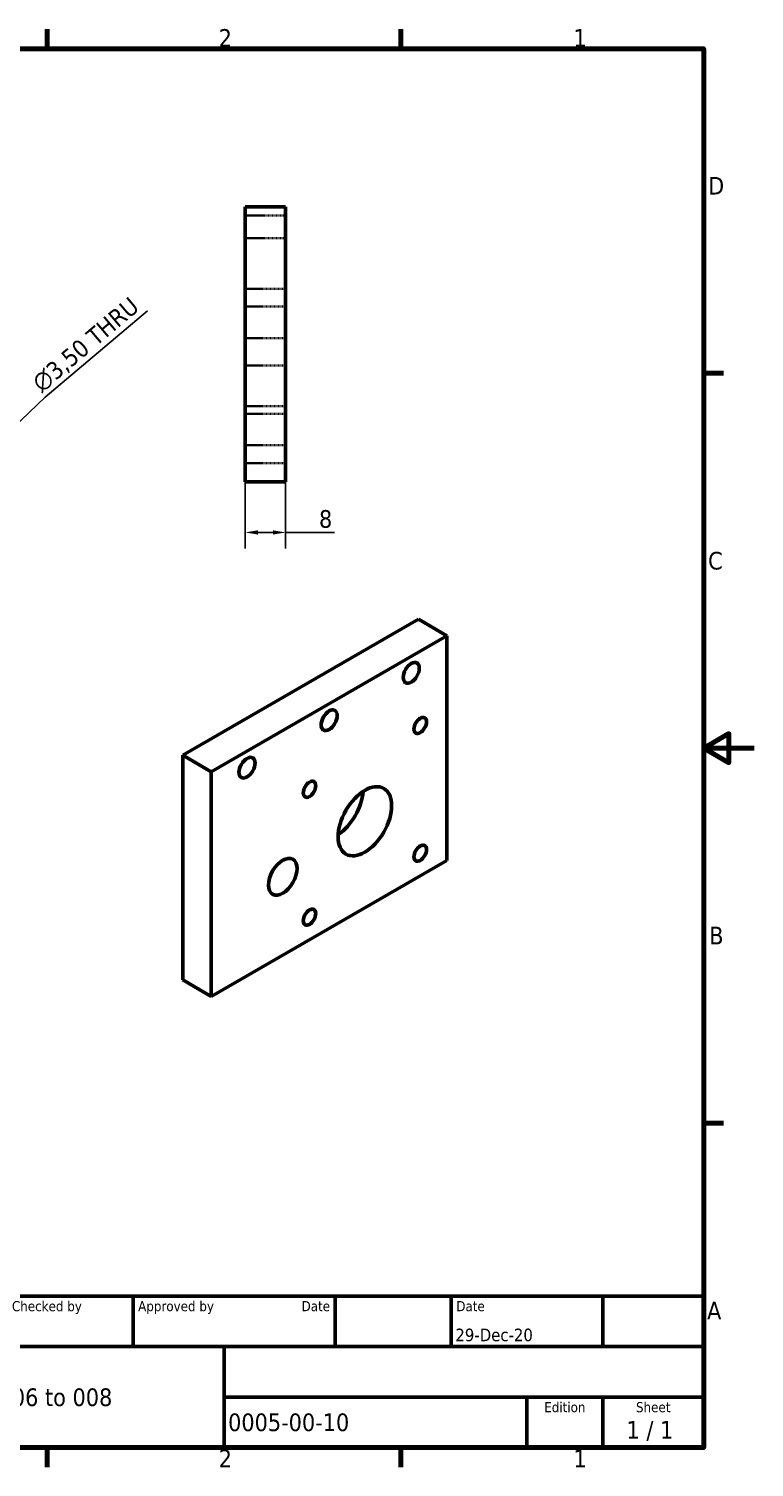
# Model space of a CAD drawing. Header units: millimetres. Extents: x 0 to 420, y 0 to 297.
# Drawn here: x 276.3 to 420, y 6.1 to 291 of the extents above; entities that cross this region are included whole.
import ezdxf
from ezdxf.enums import TextEntityAlignment as Align

# ---------------------------------------------------------------- set-up
doc = ezdxf.new("R2010")
doc.units = ezdxf.units.MM
doc.linetypes.add('DASHED', pattern=[0.2068, 0.1655, -0.0413])
for name, color, linetype, lineweight in [('Border (ISO)', 7, 'Continuous', 70), ('Dimension (ISO)', 7, 'Continuous', 25), ('Hidden (ISO)', 7, 'DASHED', 35), ('Symbol (ISO)', 7, 'Continuous', 25), ('Title (ISO)', 7, 'Continuous', 50), ('Visible (ISO)', 7, 'Continuous', 50)]:
    doc.layers.add(name, color=color, linetype=linetype, lineweight=lineweight)
doc.styles.add('Note Text (ISO)', font='tahoma.ttf')
doc.styles.add('Text Style39', font='tahoma.ttf')
doc.styles.add('Text Style41', font='tahoma.ttf')
doc.dimstyles.new('Default (ISO)', dxfattribs={"dimtxt": 3.5, "dimasz": 2.5, "dimexe": 3.175, "dimexo": 0, "dimgap": 0.762, "dimtad": 1, "dimrnd": 1e-08, "dimzin": 0, "dimtxsty": 'Note Text (ISO)', "dimcen": 0.09, "dimdle": 10, "dimclrd": 256, "dimclre": 256, "dimclrt": 256, "dimazin": 0, "dimtfac": 1.001486, "dimtmove": 0, "dimatfit": 3, "dimfxl": 1, "dimtolj": 1, "dimtzin": 0, "dimlwd": -1, "dimlwe": -1, "dimarcsym": 0})
doc.dimstyles.new('Default (ISO)$7', dxfattribs={"dimtxt": 3.5, "dimasz": 2.5, "dimexe": 3.175, "dimexo": 0, "dimgap": 0.762, "dimtad": 1, "dimrnd": 1e-08, "dimzin": 0, "dimtxsty": 'Note Text (ISO)', "dimcen": 0.09, "dimdle": 10, "dimclrd": 256, "dimclre": 256, "dimclrt": 256, "dimazin": 0, "dimtfac": 1.001486, "dimtmove": 0, "dimatfit": 3, "dimfxl": 1, "dimtolj": 1, "dimtzin": 0, "dimlwd": -1, "dimlwe": -1, "dimarcsym": 0})

# ---------------------------------------------------------------- blocks, each defined once
blk = doc.blocks.new('Borders Default Border')
at = {"layer": 'Border (ISO)'}
for p, q in [((280, 287), (280, 290.9)), ((350, 287), (350, 290.9)), ((410, 222.75), (413.9, 222.75)), ((410, 74.25), (413.9, 74.25)), ((280, 10), (280, 6.1)), ((350, 10), (350, 6.1))]:
    blk.add_line(p, q, dxfattribs=at)
at = {"layer": 'Border (ISO)', "flags": 128}
for points in [[(10, 10), (10, 287), (410, 287), (410, 10), (10, 10)], [(420, 148.5), (410, 148.5), (415, 151.39), (415, 145.61), (410, 148.5)]]:
    blk.add_lwpolyline(points, dxfattribs=at)
at = {"layer": 'Border (ISO)', "char_height": 3.5, "attachment_point": 7, "style": 'Note Text (ISO)'}
for s, insert in [('2', (313.94, 287.4)), ('1', (384.21, 287.4)), ('D', (410.87, 258.13)), ('C', (410.86, 183.81)), ('B', (411.08, 109.63)), ('A', (410.66, 35.38)), ('2', (313.94, 6.1)), ('1', (384.21, 6.1))]:
    blk.add_mtext(s, dxfattribs=dict(at, insert=insert))
blk = doc.blocks.new('Title Blocks ISO')
at = {"layer": 'Title (ISO)'}
for p, q in [((270.07, 130), (100.07, 130)), ((100.07, 130), (100.07, 100)), ((132.07, 120), (132.07, 130)), ((157.07, 120), (157.07, 130)), ((197.07, 120), (197.07, 130)), ((220.07, 120), (220.07, 130)), ((250.07, 120), (250.07, 130)), ((270.07, 100), (270.07, 130)), ((100.07, 120), (270.07, 120)), ((175.07, 120), (175.07, 100)), ((270.07, 110), (175.07, 110)), ((235.07, 100), (235.07, 110)), ((250.07, 100), (250.07, 110)), ((100.07, 100), (270.07, 100))]:
    blk.add_line(p, q, dxfattribs=at)
at = {"layer": 'Title (ISO)', "style": 'Text Style41'}
for s, p in [('Designed by', (101.07, 129)), ('Checked by', (133.07, 129)), ('Approved by', (158.07, 129)), ('Date', (221.07, 129))]:
    blk.add_text(s, height=2, dxfattribs=at).set_placement(p, align=Align.TOP_LEFT)
blk.add_text('Date', height=2, dxfattribs=at).set_placement((196.07, 129), align=Align.TOP_RIGHT)
for s, p in [('Edition', (242.57, 109)), ('Sheet', (260.07, 109))]:
    blk.add_text(s, height=2, dxfattribs=at).set_placement(p, align=Align.TOP_CENTER)
at = {"layer": 'Title (ISO)', "style": 'Note Text (ISO)'}
blk.add_text('1 / 1 ', height=3.5, dxfattribs=at).set_placement((260.07, 103.5), align=Align.MIDDLE_CENTER)
at = {"layer": 'Title (ISO)'}
for tag, p, height, style in [('AUTHOR_001', (100.92, 121.05), 2.5, 'Text Style39'), ('CREATION_DATE_001', (220.89, 121.05), 2.5, 'Text Style39'), ('COMPANY_001', (120.63, 108.21), 3.5, 'Note Text (ISO)'), ('PART_NUMBER_001', (175.88, 103.25), 3.5, 'Note Text (ISO)')]:
    blk.add_attdef(tag, p, '', height=height, dxfattribs=dict(at, style=style))
at = {"layer": 'Title (ISO)', "style": 'Text Style39'}
for tag, p in [('CHECKED_BY', (133.07, 121)), ('ENG_APPROVED_BY', (158.07, 121))]:
    blk.add_attdef(tag, text='', height=2.5, dxfattribs=at).set_placement(p, align=Align.BOTTOM_LEFT)
blk.add_attdef('ENG_APPROVAL_DATE', text='', height=2.5, dxfattribs=at).set_placement((196.07, 121), align=Align.BOTTOM_RIGHT)
at = {"layer": 'Title (ISO)', "style": 'Note Text (ISO)'}
for tag, p in [('TITLE', (222.57, 115)), ('REVISION_NUMBER', (242.57, 103.5))]:
    blk.add_attdef(tag, text='', height=3.5, dxfattribs=at).set_placement(p, align=Align.MIDDLE_CENTER)
blk = doc.blocks.new('*D15')
at = {"layer": 'Defpoints', "color": 0, "transparency": 16777216}
for p in [(327.2, 204.97), (319.2, 201.22), (327.2, 191.22)]:
    blk.add_point(p, dxfattribs=at)
at = {"layer": 'Dimension (ISO)', "transparency": 16777216}
for p, q in [((327.2, 204.97), (327.2, 188.05)), ((319.2, 201.22), (319.2, 188.05)), ((321.7, 191.22), (324.7, 191.22)), ((327.2, 191.22), (336.85, 191.22))]:
    blk.add_line(p, q, dxfattribs=at)
for points in [[(321.7, 191.64), (321.7, 190.8), (319.2, 191.22)], [(324.7, 191.64), (324.7, 190.8), (327.2, 191.22)]]:
    blk.add_solid(points, dxfattribs=at)
at = {"layer": 'Dimension (ISO)', "transparency": 16777216, "insert": (333.81, 195.64), "char_height": 3.5, "attachment_point": 1, "style": 'Note Text (ISO)'}
blk.add_mtext('\\A1;8', dxfattribs=at)

msp = doc.modelspace()

# ---------------------------------------------------------------- linework, layer by layer
at = {"layer": 'Hidden (ISO)'}
for p, q in [((319.202, 253.9701), (327.202, 253.9701)), ((319.202, 249.4701), (327.202, 249.4701)), ((327.202, 239.4701), (319.202, 239.4701)), ((327.202, 235.9701), (319.202, 235.9701)), ((327.202, 229.7201), (319.202, 229.7201)), ((327.202, 224.251), (319.202, 224.251)), ((327.202, 216.251), (319.202, 216.251)), ((327.202, 214.7201), (319.202, 214.7201)), ((327.202, 208.4701), (319.202, 208.4701)), ((327.202, 204.9701), (319.202, 204.9701))]:
    msp.add_line(p, q, dxfattribs=at)
at = {"layer": 'Visible (ISO)'}
for p, q in [((319.202, 255.7201), (319.202, 201.2201)), ((319.202, 255.7201), (327.202, 255.7201)), ((327.202, 255.7201), (327.202, 201.2201)), ((319.202, 201.2201), (327.202, 201.2201)), ((353.4999, 174.0322), (306.8308, 147.0878)), ((353.4999, 174.0322), (359.1567, 170.7662)), ((359.1567, 170.7662), (312.4877, 143.8218)), ((359.1567, 126.2671), (359.1567, 170.7662)), ((306.8308, 147.0878), (306.8308, 102.5887)), ((306.8308, 147.0878), (312.4877, 143.8218)), ((312.4877, 143.8218), (312.4877, 99.3227)), ((312.4877, 99.3227), (359.1567, 126.2671)), ((306.8308, 102.5887), (312.4877, 99.3227))]:
    msp.add_line(p, q, dxfattribs=at)
for centre, major_axis in [((352.0856, 163.4177), (-1.125, -1.9486)), ((335.8222, 154.028), (-1.125, -1.9486)), ((353.8534, 153.0074), (-0.875, -1.5155)), ((319.5587, 144.6383), (-1.125, -1.9486)), ((331.9331, 140.3517), (-0.875, -1.5155)), ((342.8933, 134.0238), (-3.75, -6.4952)), ((353.8534, 127.696), (-0.875, -1.5155)), ((326.6298, 123.0264), (-2, -3.4641)), ((331.9331, 115.0403), (-0.875, -1.5155))]:
    msp.add_ellipse(centre, major_axis=major_axis, ratio=0.57735027, dxfattribs=at)
msp.add_ellipse((337.2364, 137.2898), major_axis=(3.75, 6.4952), ratio=0.57735027, start_param=3.99609954, end_param=5.42867842, dxfattribs=at)

# ---------------------------------------------------------------- block references
msp.add_blockref('Borders Default Border', (0, 0))
msp.add_blockref('Title Blocks ISO', (139.9286, -90)).add_auto_attribs({'PART_NUMBER_001': '0005-00-10', 'COMPANY_001': 'Pos. 006 to 008', 'AUTHOR_001': 'Iulian Bors', 'CREATION_DATE_001': '29-Dec-20'})

# ---------------------------------------------------------------- texts
at = {"layer": 'Symbol (ISO)', "insert": (279.2283, 218.4503), "char_height": 3.5, "width": 27.236947, "attachment_point": 7, "rotation": 40.184866, "line_spacing_factor": 0.6125, "style": 'Note Text (ISO)'}
msp.add_mtext('\\fAIGDT|b0|i0;\\H3.5000;n\\fTahoma|b0|i0;\\H3.5000;3,50 THRU', dxfattribs=at)

# ---------------------------------------------------------------- dimensions: what is measured, and where the dimension line sits
at = {"layer": 'Dimension (ISO)'}
dim = msp.add_linear_dim(base=(327.202, 191.2201), p1=(319.202, 201.2201), p2=(327.202, 204.9701), angle=180, dimstyle='Default (ISO)', override={"dimgap": 0.762, "dimdec": 0, "dimtol": 0, "dimlim": 0, "dimtp": 0, "dimtm": 0, "dimtdec": 2, "dimtofl": 0, "dimatfit": 2}, dxfattribs=at)
dim.commit()
dim.dimension.update_dxf_attribs({"geometry": '*D15', "text_midpoint": (334.9501, 191.2201), "dimtype": 160})

# ---------------------------------------------------------------- leaders
at = {"layer": 'Symbol (ISO)', "annotation_type": 0, "has_hookline": 1, "hookline_direction": 0, "text_width": 26.52, "horizontal_direction": (0.763966, 0.645256, 0)}
msp.add_leader([(268.9424, 207.8493), (279.6047, 218.0046)], dimstyle='Default (ISO)$7', override={"dimgap": 0, "dimtad": 1}, dxfattribs=at)

doc.saveas('drawing.dxf')
